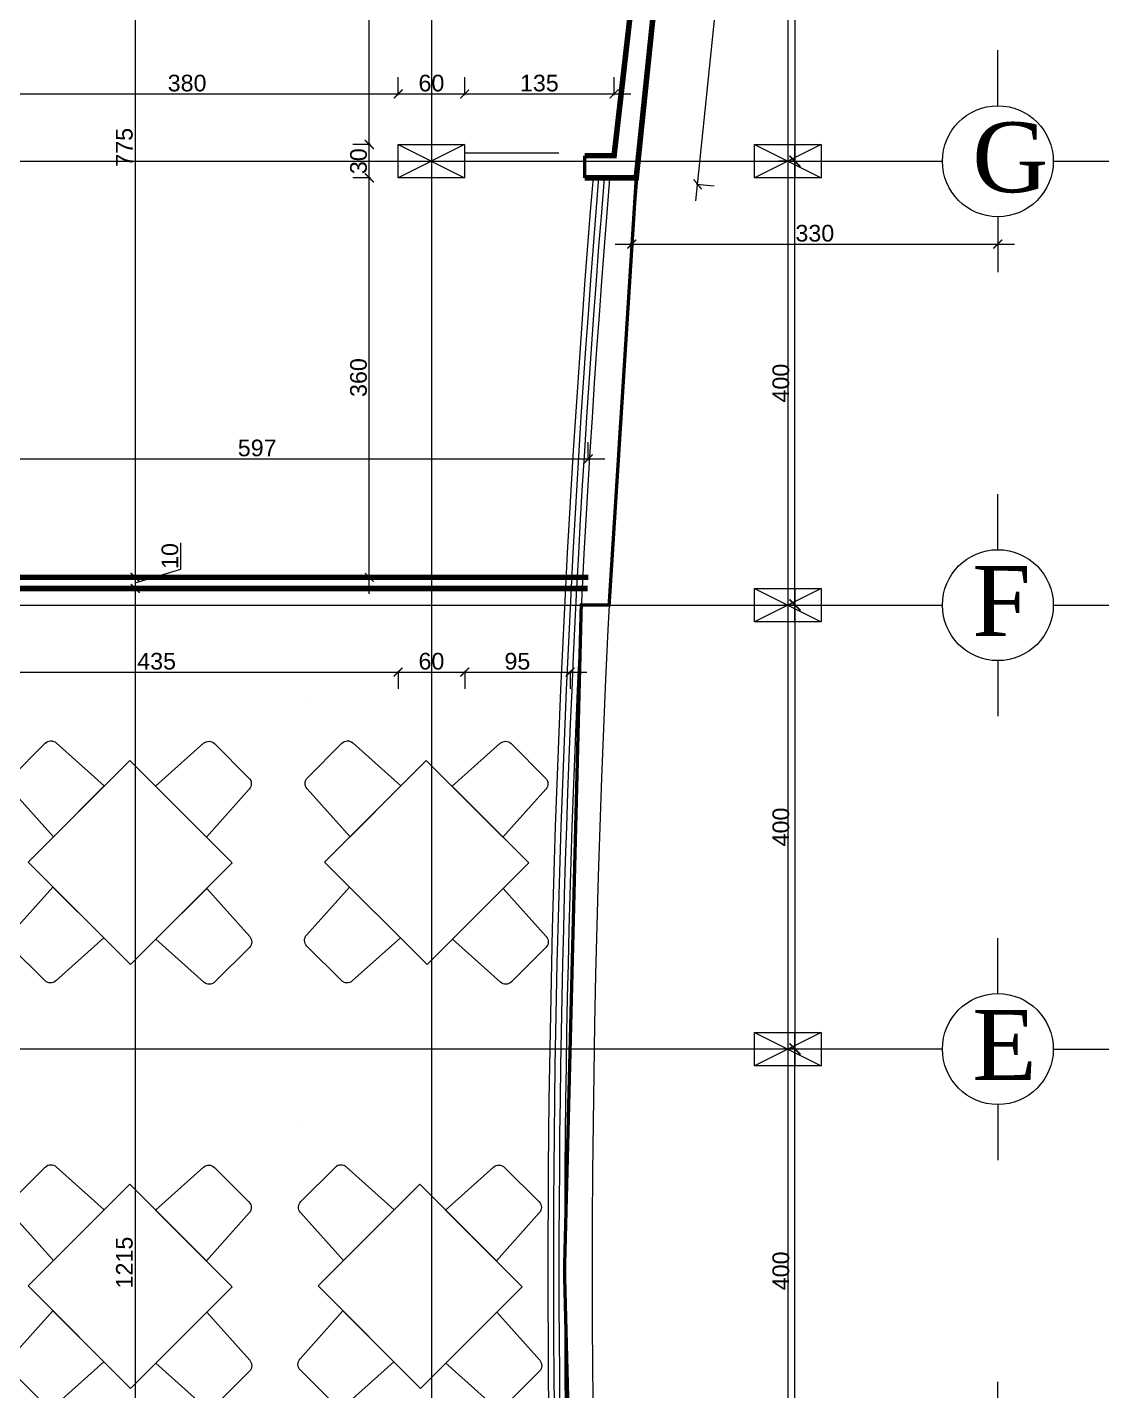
# Model space of a CAD drawing. Extents: x 250879 to 348495, y -51522 to -9360.
# Drawn here: x 289485 to 290461, y -21801 to -20572 of the extents above; entities that cross this region are included whole.
import ezdxf

# ---------------------------------------------------------------- set-up
doc = ezdxf.new("R2010")
doc.units = 0
doc.layers.get('0').update_dxf_attribs({"linetype": 'CONTINUOUS'})
doc.layers.get('DEFPOINTS').update_dxf_attribs({"color": 9, "linetype": 'CONTINUOUS'})
for name, color, linetype in [('AXIS', 1, 'CONTINUOUS'), ('COLUMN', 5, 'CONTINUOUS'), ('FURNITURE', 4, 'CONTINUOUS'), ('TEXT', 3, 'CONTINUOUS'), ('WALL', 7, 'CONTINUOUS'), ('WALL1', 2, 'CONTINUOUS')]:
    doc.layers.add(name, color=color, linetype=linetype)
doc.styles.get("Standard").update_dxf_attribs({"font": 'sanss___.ttf', "height": 15})
doc.styles.add('style2', font='romantic.ttf', dxfattribs={"height": 50})
doc.dimstyles.get("Standard").update_dxf_attribs({"dimtxt": 15, "dimasz": 10, "dimexe": 10, "dimexo": 30, "dimgap": 5, "dimtad": 1, "dimdec": 0, "dimdsep": 46, "dimtxsty": 'Standard', "dimblk1": 'ARCHTICK', "dimblk2": 'ARCHTICK', "dimsah": 1, "dimcen": 2.5, "dimdle": 15, "dimclrd": 3, "dimclre": 3, "dimclrt": 3, "dimazin": 0, "dimtfac": 1, "dimtdec": 0, "dimtmove": 2, "dimatfit": 2, "dimldrblk": 'ARCHTICK', "dimfxl": 1.0455, "dimfxlon": 1, "dimtolj": 1, "dimtzin": 0, "dimarcsym": 0})
doc.dimstyles.new('STANDARD$0', dxfattribs={"dimscale": 0, "dimtxt": 12, "dimasz": 8, "dimexe": 15, "dimexo": 0.0625, "dimgap": 2, "dimtad": 1, "dimdec": 0, "dimzin": 0, "dimdsep": 46, "dimtxsty": 'Standard', "dimblk1": 'ARCHTICK', "dimblk2": 'ARCHTICK', "dimsah": 1, "dimcen": 0.09, "dimdle": 15, "dimclrd": 3, "dimclre": 3, "dimclrt": 3, "dimazin": 0, "dimtfac": 1, "dimtdec": 0, "dimtofl": 0, "dimtmove": 1, "dimatfit": 3, "dimldrblk": 'ARCHTICK', "dimfxl": 1.0455, "dimfxlon": 1, "dimtolj": 1, "dimtzin": 0, "dimarcsym": 0})

# ---------------------------------------------------------------- blocks, each defined once
blk = doc.blocks.new('_ARCHTICK')
at = {"color": 0, "linetype": 'ByBlock', "const_width": 0.15}
blk.add_lwpolyline([(-0.5, -0.5), (0.5, 0.5)], dxfattribs=at)
blk = doc.blocks.new('*D34')
at = {"layer": 'DEFPOINTS', "color": 0, "linetype": 'ByBlock', "ltscale": 3, "transparency": 16777216}
for p in [(290177.7, -21492.8), (290177.7, -21492.8), (290177.7, -21892.8)]:
    blk.add_point(p, dxfattribs=at)
at = {"layer": 'WALL1', "color": 3, "linetype": 'ByBlock', "lineweight": -2, "ltscale": 3, "transparency": 16777216}
for p, q in [((290177.7, -21907.8), (290177.7, -21477.8)), ((290177.7, -21492.8), (290167.7, -21492.8)), ((290177.7, -21892.8), (290167.7, -21892.8))]:
    blk.add_line(p, q, dxfattribs=at)
at = {"layer": 'WALL1', "color": 3, "linetype": 'ByBlock', "lineweight": -2, "ltscale": 3, "transparency": 16777216, "xscale": 10, "yscale": 10, "zscale": 10}
for p, rotation in [((290177.7, -21492.8), 90), ((290177.7, -21892.8), 270)]:
    blk.add_blockref('_ARCHTICK', p, dxfattribs=dict(at, rotation=rotation))
at = {"layer": 'WALL1', "color": 3, "linetype": 'ByBlock', "ltscale": 3, "transparency": 16777216, "insert": (290165, -21692.8), "char_height": 15, "attachment_point": 5, "rotation": 90}
blk.add_mtext('\\A1;400', dxfattribs=at)
blk = doc.blocks.new('*D35')
at = {"layer": 'DEFPOINTS', "color": 0, "linetype": 'ByBlock', "ltscale": 3, "transparency": 16777216}
for p in [(290177.7, -20692.8), (290177.7, -20692.8), (290177.7, -21092.8)]:
    blk.add_point(p, dxfattribs=at)
at = {"layer": 'WALL1', "color": 3, "linetype": 'ByBlock', "lineweight": -2, "ltscale": 3, "transparency": 16777216}
for p, q in [((290177.7, -21107.8), (290177.7, -20677.8)), ((290177.7, -20692.8), (290167.7, -20692.8)), ((290177.7, -21092.8), (290167.7, -21092.8))]:
    blk.add_line(p, q, dxfattribs=at)
at = {"layer": 'WALL1', "color": 3, "linetype": 'ByBlock', "lineweight": -2, "ltscale": 3, "transparency": 16777216, "xscale": 10, "yscale": 10, "zscale": 10}
for p, rotation in [((290177.7, -20692.8), 90), ((290177.7, -21092.8), 270)]:
    blk.add_blockref('_ARCHTICK', p, dxfattribs=dict(at, rotation=rotation))
at = {"layer": 'WALL1', "color": 3, "linetype": 'ByBlock', "ltscale": 3, "transparency": 16777216, "insert": (290165, -20892.8), "char_height": 15, "attachment_point": 5, "rotation": 90}
blk.add_mtext('\\A1;400', dxfattribs=at)
blk = doc.blocks.new('*D37')
at = {"layer": 'DEFPOINTS', "color": 0, "linetype": 'ByBlock', "ltscale": 3, "transparency": 16777216}
for p in [(290140.4, -21092.8), (290140.4, -21492.8), (290177.7, -21492.8)]:
    blk.add_point(p, dxfattribs=at)
at = {"layer": 'WALL1', "color": 3, "linetype": 'ByBlock', "lineweight": -2, "ltscale": 3, "transparency": 16777216}
for p, q in [((290177.7, -21077.8), (290177.7, -21507.8)), ((290176.6, -21092.8), (290187.7, -21092.8)), ((290176.6, -21492.8), (290187.7, -21492.8))]:
    blk.add_line(p, q, dxfattribs=at)
at = {"layer": 'WALL1', "color": 3, "linetype": 'ByBlock', "lineweight": -2, "ltscale": 3, "transparency": 16777216, "xscale": 10, "yscale": 10, "zscale": 10}
for p, rotation in [((290177.7, -21092.8), 90), ((290177.7, -21492.8), 270)]:
    blk.add_blockref('_ARCHTICK', p, dxfattribs=dict(at, rotation=rotation))
at = {"layer": 'WALL1', "color": 3, "linetype": 'ByBlock', "ltscale": 3, "transparency": 16777216, "insert": (290165, -21292.8), "char_height": 15, "attachment_point": 5, "rotation": 90}
blk.add_mtext('\\A1;400', dxfattribs=at)
blk = doc.blocks.new('T')
at = {"layer": 'FURNITURE'}
for p, q in [((59.79, 45), (29.25, 45)), ((24.26, 40.28), (22.02, 0)), ((67.02, 0), (64.78, 40.28)), ((67.02, 0), (22.02, 0)), ((0, -22.5), (-40.28, -24.74)), ((0, -22.5), (0, -67.5)), ((90.71, -22.5), (130.99, -24.74)), ((90.71, -22.5), (90.71, -67.5)), ((-45, -29.73), (-45, -60.27)), ((135.71, -29.73), (135.71, -60.27)), ((-40.28, -65.26), (0, -67.5)), ((130.99, -65.26), (90.71, -67.5)), ((67.86, -90), (22.86, -90)), ((25.09, -130.28), (22.86, -90)), ((67.86, -90), (65.62, -130.28)), ((60.63, -135), (30.09, -135))]:
    blk.add_line(p, q, dxfattribs=at)
blk.add_lwpolyline([(90.71, -90), (0, -90), (0, 0), (90.71, 0)], close=True, dxfattribs=at)
for centre, start, end in [((29.25, 40), 90, 176.82017), ((59.79, 40), 3.17983, 90), ((-40, -29.73), 93.17983, 180), ((130.71, -29.73), 0, 86.82017), ((-40, -60.27), 180, 266.82017), ((130.71, -60.27), 273.17983, 0), ((30.09, -130), 183.17983, 270), ((60.63, -130), 270, 356.82017)]:
    blk.add_arc(centre, 5, start, end, dxfattribs=at)
at = {"layer": 'WALL'}
for p, q in [((-81.29, -65), (-81.29, -65)), ((124.22, -65), (124.22, -65))]:
    blk.add_line(p, q, dxfattribs=at)
blk = doc.blocks.new('COLUMN')
at = {"layer": 'AXIS'}
for p, q in [((236924.7, -9644.3), (236984.7, -9674.3)), ((236984.7, -9644.3), (236924.7, -9674.3))]:
    blk.add_line(p, q, dxfattribs=at)
at = {"layer": 'COLUMN'}
blk.add_lwpolyline([(236924.7, -9644.3), (236984.7, -9644.3), (236984.7, -9674.3), (236924.7, -9674.3)], close=True, dxfattribs=at)
blk = doc.blocks.new('AXISG')
at = {"layer": 'AXIS'}
for p, q in [((307797.6, -19949.2), (307797.6, -23524.1)), ((305601.4, -20692.8), (307936.9, -20692.8)), ((305610, -21092.8), (307936.9, -21092.8)), ((305595.8, -21492.8), (307936.9, -21492.8))]:
    blk.add_line(p, q, dxfattribs=at)
at = {"layer": 'WALL', "linetype": 'Continuous'}
for p in [(70842.9, -11033.6), (70842.9, -11433.6), (70842.9, -11833.6)]:
    blk.add_blockref('COLUMN', p, dxfattribs=at)
blk = doc.blocks.new('*D242')
at = {"layer": 'DEFPOINTS', "color": 0, "linetype": 'Continuous', "transparency": 16777216}
for p in [(290030.6, -20708.7), (290360.5, -20709.2), (290360.5, -20767.5)]:
    blk.add_point(p, dxfattribs=at)
at = {"layer": 'WALL', "color": 3, "linetype": 'Continuous', "lineweight": -2, "transparency": 16777216}
for p, q in [((290015.6, -20767.5), (290375.5, -20767.5)), ((290030.6, -20766.5), (290030.6, -20782.5)), ((290360.5, -20766.5), (290360.5, -20782.5))]:
    blk.add_line(p, q, dxfattribs=at)
at = {"layer": 'WALL', "color": 3, "linetype": 'Continuous', "lineweight": -2, "transparency": 16777216, "xscale": 8, "yscale": 8, "zscale": 8, "rotation": 180}
blk.add_blockref('_ARCHTICK', (290030.6, -20767.5), dxfattribs=at)
at = {"layer": 'WALL', "color": 3, "linetype": 'Continuous', "lineweight": -2, "transparency": 16777216, "xscale": 8, "yscale": 8, "zscale": 8}
blk.add_blockref('_ARCHTICK', (290360.5, -20767.5), dxfattribs=at)
at = {"layer": 'WALL', "color": 3, "linetype": 'Continuous', "transparency": 16777216, "insert": (290195.6, -20757.8), "char_height": 15, "attachment_point": 5}
blk.add_mtext('\\A1;330', dxfattribs=at)
blk = doc.blocks.new('*D384')
at = {"layer": 'DEFPOINTS', "color": 0, "linetype": 'Continuous', "transparency": 16777216}
for p in [(290177.8, -20292.8), (290177.8, -20292.8), (290177.8, -20692.8)]:
    blk.add_point(p, dxfattribs=at)
at = {"layer": 'WALL', "color": 3, "linetype": 'Continuous', "lineweight": -2, "transparency": 16777216}
for p, q in [((290177.8, -20707.8), (290177.8, -20277.8)), ((290177.8, -20292.8), (290162.8, -20292.8)), ((290177.8, -20692.8), (290162.8, -20692.8))]:
    blk.add_line(p, q, dxfattribs=at)
at = {"layer": 'WALL', "color": 3, "linetype": 'Continuous', "lineweight": -2, "transparency": 16777216, "xscale": 8, "yscale": 8, "zscale": 8}
for p, rotation in [((290177.8, -20292.8), 90), ((290177.8, -20692.8), 270)]:
    blk.add_blockref('_ARCHTICK', p, dxfattribs=dict(at, rotation=rotation))
at = {"layer": 'WALL', "color": 3, "linetype": 'Continuous', "transparency": 16777216, "insert": (290168.1, -20492.8), "char_height": 15, "attachment_point": 5, "rotation": 90}
blk.add_mtext('\\A1;400', dxfattribs=at)
blk = doc.blocks.new('*D386')
at = {"layer": 'DEFPOINTS', "color": 0, "linetype": 'Continuous', "transparency": 16777216}
for p in [(290079.9, -20272.7), (290135.1, -20278.4), (290034.6, -20707.8)]:
    blk.add_point(p, dxfattribs=at)
at = {"layer": 'WALL', "color": 3, "linetype": 'Continuous', "lineweight": -2, "transparency": 16777216}
for p, q in [((290088.3, -20728.5), (290136.7, -20263.5)), ((290134.1, -20278.3), (290150.1, -20280)), ((290088.8, -20713.5), (290104.8, -20715.1))]:
    blk.add_line(p, q, dxfattribs=at)
at = {"layer": 'WALL', "color": 3, "linetype": 'Continuous', "lineweight": -2, "transparency": 16777216, "xscale": 8, "yscale": 8, "zscale": 8}
for p, rotation in [((290135.1, -20278.4), 84.05947945047772), ((290089.9, -20713.6), 264.0594794504777)]:
    blk.add_blockref('_ARCHTICK', p, dxfattribs=dict(at, rotation=rotation))
at = {"layer": 'WALL', "color": 3, "linetype": 'Continuous', "transparency": 16777216, "insert": (290102.8, -20495), "char_height": 15, "attachment_point": 5, "rotation": 84.0595}
blk.add_mtext('\\A1;438', dxfattribs=at)
blk = doc.blocks.new('*D398')
at = {"layer": 'DEFPOINTS', "color": 0, "linetype": 'Continuous', "transparency": 16777216}
for p in [(289582.8, -20292.8), (289582.8, -21067.8), (289582.8, -21067.8)]:
    blk.add_point(p, dxfattribs=at)
at = {"layer": 'WALL', "color": 3, "linetype": 'Continuous', "lineweight": -2, "transparency": 16777216}
for p, q in [((289582.8, -20277.8), (289582.8, -21082.8)), ((289582.8, -20292.8), (289567.8, -20292.8)), ((289582.8, -21067.8), (289567.8, -21067.8))]:
    blk.add_line(p, q, dxfattribs=at)
at = {"layer": 'WALL', "color": 3, "linetype": 'Continuous', "lineweight": -2, "transparency": 16777216, "xscale": 8, "yscale": 8, "zscale": 8}
for p, rotation in [((289582.8, -20292.8), 90), ((289582.8, -21067.8), 270)]:
    blk.add_blockref('_ARCHTICK', p, dxfattribs=dict(at, rotation=rotation))
at = {"layer": 'WALL', "color": 3, "linetype": 'Continuous', "transparency": 16777216, "insert": (289573.1, -20680.3), "char_height": 15, "attachment_point": 5, "rotation": 90}
blk.add_mtext('\\A1;775', dxfattribs=at)
blk = doc.blocks.new('*D399')
at = {"layer": 'DEFPOINTS', "color": 0, "linetype": 'Continuous', "transparency": 16777216}
for p in [(289582.8, -21067.8), (289548.8, -21077.8), (289582.8, -21077.8)]:
    blk.add_point(p, dxfattribs=at)
at = {"layer": 'WALL', "color": 3, "linetype": 'Continuous', "lineweight": -2, "transparency": 16777216}
for p, q in [((289624, -21060.5), (289624, -21036.7)), ((289582.8, -21052.8), (289582.8, -21092.8)), ((289582.8, -21067.8), (289567.8, -21067.8)), ((289582.8, -21072.8), (289624, -21060.5)), ((289581.7, -21077.8), (289597.8, -21077.8))]:
    blk.add_line(p, q, dxfattribs=at)
at = {"layer": 'WALL', "color": 3, "linetype": 'Continuous', "lineweight": -2, "transparency": 16777216, "xscale": 8, "yscale": 8, "zscale": 8}
for p, rotation in [((289582.8, -21067.8), 90), ((289582.8, -21077.8), 270)]:
    blk.add_blockref('_ARCHTICK', p, dxfattribs=dict(at, rotation=rotation))
at = {"layer": 'WALL', "color": 3, "linetype": 'Continuous', "transparency": 16777216, "insert": (289614.2, -21048.6), "char_height": 15, "attachment_point": 5, "rotation": 90}
blk.add_mtext('\\A1;10', dxfattribs=at)
blk = doc.blocks.new('*D400')
at = {"layer": 'DEFPOINTS', "color": 0, "linetype": 'Continuous', "transparency": 16777216}
for p in [(289548.8, -21077.8), (289504.7, -22292.8), (289582.8, -22292.8)]:
    blk.add_point(p, dxfattribs=at)
at = {"layer": 'WALL', "color": 3, "linetype": 'Continuous', "lineweight": -2, "transparency": 16777216}
for p, q in [((289582.8, -21062.8), (289582.8, -22307.8)), ((289581.7, -21077.8), (289597.8, -21077.8)), ((289581.7, -22292.8), (289597.8, -22292.8))]:
    blk.add_line(p, q, dxfattribs=at)
at = {"layer": 'WALL', "color": 3, "linetype": 'Continuous', "lineweight": -2, "transparency": 16777216, "xscale": 8, "yscale": 8, "zscale": 8}
for p, rotation in [((289582.8, -21077.8), 90), ((289582.8, -22292.8), 270)]:
    blk.add_blockref('_ARCHTICK', p, dxfattribs=dict(at, rotation=rotation))
at = {"layer": 'WALL', "color": 3, "linetype": 'Continuous', "transparency": 16777216, "insert": (289573.1, -21685.3), "char_height": 15, "attachment_point": 5, "rotation": 90}
blk.add_mtext('\\A1;1215', dxfattribs=at)
blk = doc.blocks.new('*D869')
at = {"layer": 'DEFPOINTS', "color": 0, "linetype": 'Continuous', "transparency": 16777216}
for p in [(289991.3, -20961.1), (289394.4, -20971.4), (289991.3, -21067.8)]:
    blk.add_point(p, dxfattribs=at)
at = {"layer": 'WALL', "color": 3, "linetype": 'Continuous', "lineweight": -2, "transparency": 16777216}
for p, q in [((289394.4, -20962.1), (289394.4, -20946.1)), ((289991.3, -20962.1), (289991.3, -20946.1)), ((289379.4, -20961.1), (290006.3, -20961.1))]:
    blk.add_line(p, q, dxfattribs=at)
at = {"layer": 'WALL', "color": 3, "linetype": 'Continuous', "lineweight": -2, "transparency": 16777216, "xscale": 8, "yscale": 8, "zscale": 8, "rotation": 180}
blk.add_blockref('_ARCHTICK', (289394.4, -20961.1), dxfattribs=at)
at = {"layer": 'WALL', "color": 3, "linetype": 'Continuous', "lineweight": -2, "transparency": 16777216, "xscale": 8, "yscale": 8, "zscale": 8}
blk.add_blockref('_ARCHTICK', (289991.3, -20961.1), dxfattribs=at)
at = {"layer": 'WALL', "color": 3, "linetype": 'Continuous', "transparency": 16777216, "insert": (289692.8, -20951.3), "char_height": 15, "attachment_point": 5}
blk.add_mtext('\\A1;597', dxfattribs=at)
blk = doc.blocks.new('*D878')
at = {"layer": 'DEFPOINTS', "color": 0, "linetype": 'Continuous', "transparency": 16777216}
for p in [(289384.4, -21077.8), (289819.9, -21107.8), (289819.9, -21153.2)]:
    blk.add_point(p, dxfattribs=at)
at = {"layer": 'WALL', "color": 3, "linetype": 'Continuous', "lineweight": -2, "transparency": 16777216}
for p, q in [((289369.4, -21153.2), (289834.9, -21153.2)), ((289384.4, -21152.2), (289384.4, -21168.2)), ((289819.9, -21152.2), (289819.9, -21168.2))]:
    blk.add_line(p, q, dxfattribs=at)
at = {"layer": 'WALL', "color": 3, "linetype": 'Continuous', "lineweight": -2, "transparency": 16777216, "xscale": 8, "yscale": 8, "zscale": 8, "rotation": 180}
blk.add_blockref('_ARCHTICK', (289384.4, -21153.2), dxfattribs=at)
at = {"layer": 'WALL', "color": 3, "linetype": 'Continuous', "lineweight": -2, "transparency": 16777216, "xscale": 8, "yscale": 8, "zscale": 8}
blk.add_blockref('_ARCHTICK', (289819.9, -21153.2), dxfattribs=at)
at = {"layer": 'WALL', "color": 3, "linetype": 'Continuous', "transparency": 16777216, "insert": (289602.1, -21143.5), "char_height": 15, "attachment_point": 5}
blk.add_mtext('\\A1;435', dxfattribs=at)
blk = doc.blocks.new('*D879')
at = {"layer": 'DEFPOINTS', "color": 0, "linetype": 'Continuous', "transparency": 16777216}
for p in [(289819.9, -21107.8), (289879.9, -21107.8), (289879.9, -21153.2)]:
    blk.add_point(p, dxfattribs=at)
at = {"layer": 'WALL', "color": 3, "linetype": 'Continuous', "lineweight": -2, "transparency": 16777216}
for p, q in [((289804.9, -21153.2), (289894.9, -21153.2)), ((289819.9, -21152.2), (289819.9, -21168.2)), ((289879.9, -21152.2), (289879.9, -21168.2))]:
    blk.add_line(p, q, dxfattribs=at)
at = {"layer": 'WALL', "color": 3, "linetype": 'Continuous', "lineweight": -2, "transparency": 16777216, "xscale": 8, "yscale": 8, "zscale": 8, "rotation": 180}
blk.add_blockref('_ARCHTICK', (289819.9, -21153.2), dxfattribs=at)
at = {"layer": 'WALL', "color": 3, "linetype": 'Continuous', "lineweight": -2, "transparency": 16777216, "xscale": 8, "yscale": 8, "zscale": 8}
blk.add_blockref('_ARCHTICK', (289879.9, -21153.2), dxfattribs=at)
at = {"layer": 'WALL', "color": 3, "linetype": 'Continuous', "transparency": 16777216, "insert": (289849.9, -21143.5), "char_height": 15, "attachment_point": 5}
blk.add_mtext('\\A1;60', dxfattribs=at)
blk = doc.blocks.new('*D880')
at = {"layer": 'DEFPOINTS', "color": 0, "linetype": 'Continuous', "transparency": 16777216}
for p in [(289975, -21092.8), (289879.9, -21107.8), (289975, -21153.2)]:
    blk.add_point(p, dxfattribs=at)
at = {"layer": 'WALL', "color": 3, "linetype": 'Continuous', "lineweight": -2, "transparency": 16777216}
for p, q in [((289864.9, -21153.2), (289990, -21153.2)), ((289879.9, -21152.2), (289879.9, -21168.2)), ((289975, -21152.2), (289975, -21168.2))]:
    blk.add_line(p, q, dxfattribs=at)
at = {"layer": 'WALL', "color": 3, "linetype": 'Continuous', "lineweight": -2, "transparency": 16777216, "xscale": 8, "yscale": 8, "zscale": 8, "rotation": 180}
blk.add_blockref('_ARCHTICK', (289879.9, -21153.2), dxfattribs=at)
at = {"layer": 'WALL', "color": 3, "linetype": 'Continuous', "lineweight": -2, "transparency": 16777216, "xscale": 8, "yscale": 8, "zscale": 8}
blk.add_blockref('_ARCHTICK', (289975, -21153.2), dxfattribs=at)
at = {"layer": 'WALL', "color": 3, "linetype": 'Continuous', "transparency": 16777216, "insert": (289927.4, -21143.5), "char_height": 15, "attachment_point": 5}
blk.add_mtext('\\A1;95', dxfattribs=at)
blk = doc.blocks.new('*D881')
at = {"layer": 'DEFPOINTS', "color": 0, "linetype": 'Continuous', "transparency": 16777216}
for p in [(289793.9, -20707.8), (289819.9, -20707.8), (289823.3, -21067.8)]:
    blk.add_point(p, dxfattribs=at)
at = {"layer": 'WALL', "color": 3, "linetype": 'Continuous', "lineweight": -2, "transparency": 16777216}
for p, q in [((289793.9, -21082.8), (289793.9, -20692.8)), ((289795, -20707.8), (289778.9, -20707.8)), ((289795, -21067.8), (289778.9, -21067.8))]:
    blk.add_line(p, q, dxfattribs=at)
at = {"layer": 'WALL', "color": 3, "linetype": 'Continuous', "lineweight": -2, "transparency": 16777216, "xscale": 8, "yscale": 8, "zscale": 8}
for p, rotation in [((289793.9, -20707.8), 90), ((289793.9, -21067.8), 270)]:
    blk.add_blockref('_ARCHTICK', p, dxfattribs=dict(at, rotation=rotation))
at = {"layer": 'WALL', "color": 3, "linetype": 'Continuous', "transparency": 16777216, "insert": (289784.2, -20887.8), "char_height": 15, "attachment_point": 5, "rotation": 90}
blk.add_mtext('\\A1;360', dxfattribs=at)
blk = doc.blocks.new('*D882')
at = {"layer": 'DEFPOINTS', "color": 0, "linetype": 'Continuous', "transparency": 16777216}
for p in [(289793.9, -20677.8), (289819.9, -20677.8), (289819.9, -20707.8)]:
    blk.add_point(p, dxfattribs=at)
at = {"layer": 'WALL', "color": 3, "linetype": 'Continuous', "lineweight": -2, "transparency": 16777216}
for p, q in [((289793.9, -20722.8), (289793.9, -20662.8)), ((289795, -20677.8), (289778.9, -20677.8)), ((289795, -20707.8), (289778.9, -20707.8))]:
    blk.add_line(p, q, dxfattribs=at)
at = {"layer": 'WALL', "color": 3, "linetype": 'Continuous', "lineweight": -2, "transparency": 16777216, "xscale": 8, "yscale": 8, "zscale": 8}
for p, rotation in [((289793.9, -20677.8), 90), ((289793.9, -20707.8), 270)]:
    blk.add_blockref('_ARCHTICK', p, dxfattribs=dict(at, rotation=rotation))
at = {"layer": 'WALL', "color": 3, "linetype": 'Continuous', "transparency": 16777216, "insert": (289784.2, -20692.8), "char_height": 15, "attachment_point": 5, "rotation": 90}
blk.add_mtext('\\A1;30', dxfattribs=at)
blk = doc.blocks.new('*D883')
at = {"layer": 'DEFPOINTS', "color": 0, "linetype": 'Continuous', "transparency": 16777216}
for p in [(289793.9, -20307.8), (289819.9, -20307.8), (289819.9, -20677.8)]:
    blk.add_point(p, dxfattribs=at)
at = {"layer": 'WALL', "color": 3, "linetype": 'Continuous', "lineweight": -2, "transparency": 16777216}
for p, q in [((289793.9, -20692.8), (289793.9, -20292.8)), ((289795, -20307.8), (289778.9, -20307.8)), ((289795, -20677.8), (289778.9, -20677.8))]:
    blk.add_line(p, q, dxfattribs=at)
at = {"layer": 'WALL', "color": 3, "linetype": 'Continuous', "lineweight": -2, "transparency": 16777216, "xscale": 8, "yscale": 8, "zscale": 8}
for p, rotation in [((289793.9, -20307.8), 90), ((289793.9, -20677.8), 270)]:
    blk.add_blockref('_ARCHTICK', p, dxfattribs=dict(at, rotation=rotation))
at = {"layer": 'WALL', "color": 3, "linetype": 'Continuous', "transparency": 16777216, "insert": (289784.2, -20492.8), "char_height": 15, "attachment_point": 5, "rotation": 90}
blk.add_mtext('\\A1;370', dxfattribs=at)
blk = doc.blocks.new('*D904')
at = {"layer": 'DEFPOINTS', "color": 0, "linetype": 'Continuous', "transparency": 16777216}
for p in [(289819.9, -20632.2), (289439.4, -20677.8), (289819.9, -20677.8)]:
    blk.add_point(p, dxfattribs=at)
at = {"layer": 'WALL', "color": 3, "linetype": 'Continuous', "lineweight": -2, "transparency": 16777216}
for p, q in [((289439.4, -20633.2), (289439.4, -20617.2)), ((289819.9, -20633.2), (289819.9, -20617.2)), ((289424.4, -20632.2), (289834.9, -20632.2))]:
    blk.add_line(p, q, dxfattribs=at)
at = {"layer": 'WALL', "color": 3, "linetype": 'Continuous', "lineweight": -2, "transparency": 16777216, "xscale": 8, "yscale": 8, "zscale": 8, "rotation": 180}
blk.add_blockref('_ARCHTICK', (289439.4, -20632.2), dxfattribs=at)
at = {"layer": 'WALL', "color": 3, "linetype": 'Continuous', "lineweight": -2, "transparency": 16777216, "xscale": 8, "yscale": 8, "zscale": 8}
blk.add_blockref('_ARCHTICK', (289819.9, -20632.2), dxfattribs=at)
at = {"layer": 'WALL', "color": 3, "linetype": 'Continuous', "transparency": 16777216, "insert": (289629.6, -20622.5), "char_height": 15, "attachment_point": 5}
blk.add_mtext('\\A1;380', dxfattribs=at)
blk = doc.blocks.new('*D905')
at = {"layer": 'DEFPOINTS', "color": 0, "linetype": 'Continuous', "transparency": 16777216}
for p in [(289879.9, -20632.2), (289819.9, -20677.8), (289879.9, -20677.8)]:
    blk.add_point(p, dxfattribs=at)
at = {"layer": 'WALL', "color": 3, "linetype": 'Continuous', "lineweight": -2, "transparency": 16777216}
for p, q in [((289819.9, -20633.2), (289819.9, -20617.2)), ((289879.9, -20633.2), (289879.9, -20617.2)), ((289804.9, -20632.2), (289894.9, -20632.2))]:
    blk.add_line(p, q, dxfattribs=at)
at = {"layer": 'WALL', "color": 3, "linetype": 'Continuous', "lineweight": -2, "transparency": 16777216, "xscale": 8, "yscale": 8, "zscale": 8, "rotation": 180}
blk.add_blockref('_ARCHTICK', (289819.9, -20632.2), dxfattribs=at)
at = {"layer": 'WALL', "color": 3, "linetype": 'Continuous', "lineweight": -2, "transparency": 16777216, "xscale": 8, "yscale": 8, "zscale": 8}
blk.add_blockref('_ARCHTICK', (289879.9, -20632.2), dxfattribs=at)
at = {"layer": 'WALL', "color": 3, "linetype": 'Continuous', "transparency": 16777216, "insert": (289849.9, -20622.5), "char_height": 15, "attachment_point": 5}
blk.add_mtext('\\A1;60', dxfattribs=at)
blk = doc.blocks.new('*D906')
at = {"layer": 'DEFPOINTS', "color": 0, "linetype": 'Continuous', "transparency": 16777216}
for p in [(290014.6, -20632.2), (289879.9, -20677.8), (290014.6, -20687.8)]:
    blk.add_point(p, dxfattribs=at)
at = {"layer": 'WALL', "color": 3, "linetype": 'Continuous', "lineweight": -2, "transparency": 16777216}
for p, q in [((289879.9, -20633.2), (289879.9, -20617.2)), ((290014.6, -20633.2), (290014.6, -20617.2)), ((289864.9, -20632.2), (290029.6, -20632.2))]:
    blk.add_line(p, q, dxfattribs=at)
at = {"layer": 'WALL', "color": 3, "linetype": 'Continuous', "lineweight": -2, "transparency": 16777216, "xscale": 8, "yscale": 8, "zscale": 8, "rotation": 180}
blk.add_blockref('_ARCHTICK', (289879.9, -20632.2), dxfattribs=at)
at = {"layer": 'WALL', "color": 3, "linetype": 'Continuous', "lineweight": -2, "transparency": 16777216, "xscale": 8, "yscale": 8, "zscale": 8}
blk.add_blockref('_ARCHTICK', (290014.6, -20632.2), dxfattribs=at)
at = {"layer": 'WALL', "color": 3, "linetype": 'Continuous', "transparency": 16777216, "insert": (289947.2, -20622.5), "char_height": 15, "attachment_point": 5}
blk.add_mtext('\\A1;135', dxfattribs=at)

msp = doc.modelspace()

# ---------------------------------------------------------------- linework, layer by layer
at = {"layer": 'AXIS'}
for p, q in [((289849.86726, -19873.99297), (289849.86726, -23524.12587)), ((290360.61206, -20642.89), (290360.61206, -20592.89)), ((288214.22637, -20692.83296), (290310.61209, -20692.83296)), ((290410.61206, -20692.89), (290460.61206, -20692.89)), ((290360.61206, -20742.89), (290360.61206, -20792.89)), ((290360.61206, -21042.89), (290360.61206, -20992.89)), ((288057.34452, -21092.83296), (290310.61209, -21092.83296)), ((290410.61206, -21092.89), (290460.61206, -21092.89)), ((290360.61206, -21142.89), (290360.61206, -21192.89)), ((290360.61206, -21442.89), (290360.61206, -21392.89)), ((288059.04073, -21492.83296), (290310.61209, -21492.83296)), ((290410.61206, -21492.89), (290460.61206, -21492.89)), ((290360.61206, -21542.89), (290360.61206, -21592.89)), ((290360.61206, -21842.89), (290360.61206, -21792.89))]:
    msp.add_line(p, q, dxfattribs=at)
for centre in [(290360.61206, -20692.89), (290360.61206, -21092.89), (290360.61206, -21492.89)]:
    msp.add_circle(centre, 50, dxfattribs=at)
at = {"layer": 'FURNITURE'}
for radius in [11924.27437, 11914.27437]:
    msp.add_arc((301884.15222, -21692.91526), radius, 175.261308771, 184.738691229, dxfattribs=at)
at = {"layer": 'WALL', "ltscale": 3}
msp.add_line((289964.86726, -20685.49755), (289879.86726, -20685.49755), dxfattribs=at)
at = {"layer": 'WALL', "color": 4, "linetype": 'Continuous', "const_width": 3}
msp.add_lwpolyline([(288124.16346, -21900.33296), (288124.16346, -21477.83296), (288194.67664, -21473.3943), (288143.96328, -20707.83296), (288098.59458, -20272.66838), (288187.53123, -20272.66838), (288187.53123, -20157.66838), (289990.93062, -20157.66838), (289990.93062, -20272.66838), (290079.86726, -20272.66838), (290034.58631, -20707.83296), (290010.10424, -21092.83296), (289984.99952, -21092.83296), (289969.87785, -21692.91526), (289984.99122, -22292.83296)], dxfattribs=at)
at = {"layer": 'WALL', "linetype": 'Continuous', "ltscale": 3, "const_width": 5}
for points in [[(289980.93062, -20272.66838), (290079.86726, -20272.66838), (290034.58631, -20707.83296), (289987.95173, -20707.83296)], [(289987.95173, -20687.83296), (290014.58631, -20687.83296), (290059.86726, -20292.66838), (289980.93062, -20292.66838), (289980.93062, -20272.66838)], [(289384.39038, -21067.83296), (289991.26596, -21067.83296)], [(289384.39038, -21077.83296), (289990.74546, -21077.83296)]]:
    msp.add_lwpolyline(points, dxfattribs=at)
at = {"layer": 'WALL', "linetype": 'Continuous', "const_width": 3}
msp.add_lwpolyline([(289987.95173, -20707.83296), (289987.95173, -20687.83296)], dxfattribs=at)
at = {"layer": 'WALL1'}
for centre, radius, start, end in [((301960.71621, -21696.30012), 11965.83883, 173.167068348, 186.80028555), ((301884.15222, -21692.91526), 11929.27437, 175.261308771, 184.738691229), ((301884.15222, -21692.91526), 11919.27437, 175.261308771, 184.738691229)]:
    msp.add_arc(centre, radius, start, end, dxfattribs=at)

# ---------------------------------------------------------------- block references
at = {"layer": 'WALL', "linetype": 'Continuous'}
for name, p in [('AXISG', (-17626.28918, 0)), ('COLUMN', (52895.16779, -11033.57644))]:
    msp.add_blockref(name, p, dxfattribs=at)
at = {"layer": 'WALL1', "xscale": -1.440000000011358, "yscale": 1.440000000002328, "zscale": 1.44, "rotation": 134.9999999999999}
for p in [(289230.62767, -21324.47898), (289486.20178, -21324.47898), (289753.62895, -21324.47898), (289230.62767, -21706.4089), (289486.20178, -21706.4089), (289747.71725, -21706.4089)]:
    msp.add_blockref('T', p, dxfattribs=at)

# ---------------------------------------------------------------- texts
at = {"layer": 'TEXT', "char_height": 63, "width": 240.4607, "attachment_point": 1, "style": 'style2'}
for s, insert in [('G', (290337.52383, -20657.71826)), ('F', (290337.52383, -21057.71826)), ('E', (290337.52383, -21457.71826))]:
    msp.add_mtext(s, dxfattribs=dict(at, insert=insert))

# ---------------------------------------------------------------- dimensions: what is measured, and where the dimension line sits
at = {"layer": 'WALL', "linetype": 'Continuous'}
dim = msp.add_aligned_dim(p1=(290034.58631, -20707.83296), p2=(290079.86726, -20272.66838), distance=-55.57354, dimstyle='STANDARD$0', override={"dimscale": 1}, dxfattribs=at)
dim.commit()
dim.dimension.update_dxf_attribs({"geometry": '*D386', "text_midpoint": (290102.81755, -20494.99461)})
for base, p1, p2, picture, middle in [((289582.79003, -21067.83296), (289582.79003, -20292.83296), (289582.79003, -21067.83296), '*D398', (289573.0637, -20680.33296)), ((290177.78581, -20292.83296), (290177.78581, -20692.83296), (290177.78581, -20292.83296), '*D384', (290168.05947, -20492.83296)), ((289793.94095, -20307.83296), (289819.86726, -20677.83296), (289819.86726, -20307.83296), '*D883', (289784.20432, -20492.83296)), ((289793.94095, -20677.83296), (289819.86726, -20707.83296), (289819.86726, -20677.83296), '*D882', (289784.20432, -20692.83296)), ((289793.94095, -20707.83296), (289823.2789, -21067.83296), (289819.86726, -20707.83296), '*D881', (289784.20432, -20887.83296)), ((289582.79003, -21077.83296), (289582.79003, -21067.83296), (289548.83092, -21077.83296), '*D399', (289614.24271, -21058.47926)), ((289582.79003, -22292.83296), (289548.83092, -21077.83296), (289504.69511, -22292.83296), '*D400', (289573.0637, -21685.33296))]:
    dim = msp.add_linear_dim(base=base, p1=p1, p2=p2, angle=90, dimstyle='STANDARD$0', override={"dimscale": 1}, dxfattribs=at)
    dim.commit()
    dim.dimension.update_dxf_attribs({"geometry": picture, "text_midpoint": middle})
for base, p1, p2, picture, middle in [((289819.86726, -20632.20268), (289439.39038, -20677.83296), (289819.86726, -20677.83296), '*D904', (289629.62882, -20622.46606)), ((289879.86726, -20632.20268), (289819.86726, -20677.83296), (289879.86726, -20677.83296), '*D905', (289849.86726, -20622.46606)), ((290014.58631, -20632.20268), (289879.86726, -20677.83296), (290014.58631, -20687.83296), '*D906', (289947.22679, -20622.46606)), ((290360.54929, -20767.54511), (290030.6029, -20708.65908), (290360.54929, -20709.21242), '*D242', (290195.57609, -20757.80848)), ((289991.26596, -20961.06175), (289394.39038, -20971.38066), (289991.26596, -21067.83296), '*D869', (289692.82817, -20951.33541)), ((289819.86726, -21153.2302), (289384.39038, -21077.83296), (289819.86726, -21107.83296), '*D878', (289602.12882, -21143.49357)), ((289974.98682, -21153.2302), (289879.86726, -21107.83296), (289974.98682, -21092.83296), '*D880', (289927.42704, -21143.50386)), ((289879.86726, -21153.2302), (289819.86726, -21107.83296), (289879.86726, -21107.83296), '*D879', (289849.86726, -21143.49357))]:
    dim = msp.add_linear_dim(base=base, p1=p1, p2=p2, dimstyle='STANDARD$0', override={"dimscale": 1}, dxfattribs=at)
    dim.commit()
    dim.dimension.update_dxf_attribs({"geometry": picture, "text_midpoint": middle})
at = {"layer": 'WALL1', "linetype": 'ByBlock', "ltscale": 3}
for base, p1, p2, picture, middle in [((290177.68238, -20692.83296), (290177.68238, -21092.83296), (290177.68238, -20692.83296), '*D35', (290164.95604, -20892.83296)), ((290177.68238, -21492.83296), (290177.68238, -21892.83296), (290177.68238, -21492.83296), '*D34', (290164.95604, -21692.83296))]:
    dim = msp.add_linear_dim(base=base, p1=p1, p2=p2, angle=90, dimstyle='Standard', override={"dimtmove": 1}, dxfattribs=at)
    dim.commit()
    dim.dimension.update_dxf_attribs({"geometry": picture, "text_midpoint": middle})
dim = msp.add_linear_dim(base=(290177.68238, -21492.83296), p1=(290140.37874, -21092.83296), p2=(290140.37874, -21492.83296), angle=90, dimstyle='Standard', dxfattribs=at)
dim.commit()
dim.dimension.update_dxf_attribs({"geometry": '*D37', "text_midpoint": (290164.95604, -21292.83296)})

doc.saveas('drawing.dxf')
